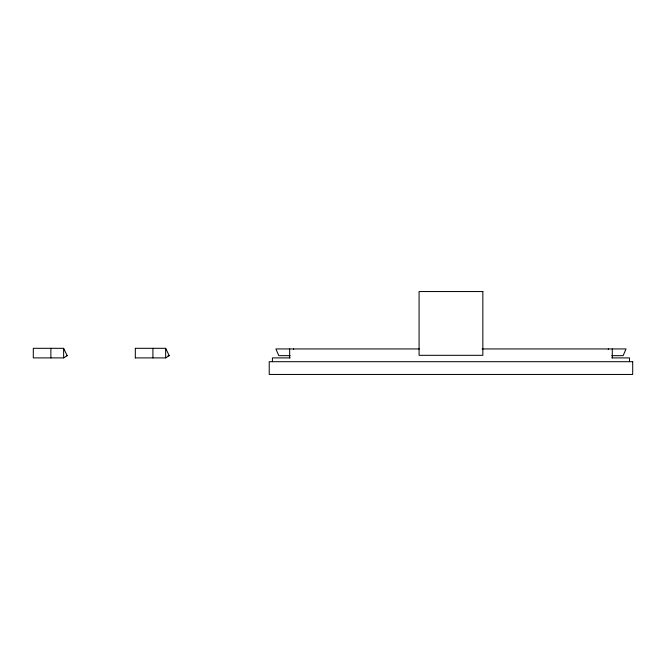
<?xml version="1.0" encoding="UTF-8"?>
<svg xmlns="http://www.w3.org/2000/svg" width="666" height="666" viewBox="0 0 666 666"><rect width="100%" height="100%" fill="white"/><g stroke="black" fill="none" stroke-linecap="round" stroke-linejoin="round"><path stroke-width="1" d="M608.241 349.359L608.441 348.942M63.628 357.9L67.183 355.652L63.628 348.31L33.3 348.31L33.3 357.9L63.628 357.9L63.628 348.31M135.34 357.9L165.659 357.9L169.206 355.652L165.659 348.31L135.34 348.31M419.314 348.942L275.899 348.942L278.796 355.652L290.135 355.652M482.167 348.942L626.04 348.942L623.135 355.652L611.804 355.652M66.392 355.652L67.183 355.652M168.023 355.652L169.206 355.652M290.118 357.9L272.419 357.9L272.419 361.696M611.821 357.9L629.512 357.9L629.512 361.696M293.49 348.942L293.698 349.359M612.287 348.942L612.287 357.9M289.652 348.942L289.652 357.9M165.659 348.31L165.659 357.9M152.905 348.31L152.905 357.9M135.323 348.31L135.323 357.9M50.874 348.31L50.874 357.9M482.85 291.55L419.08 291.55L419.08 355.319L482.85 355.319L482.85 291.55M632.7 361.696L269.231 361.696L269.231 374.45L632.7 374.45L632.7 361.696"/></g></svg>
